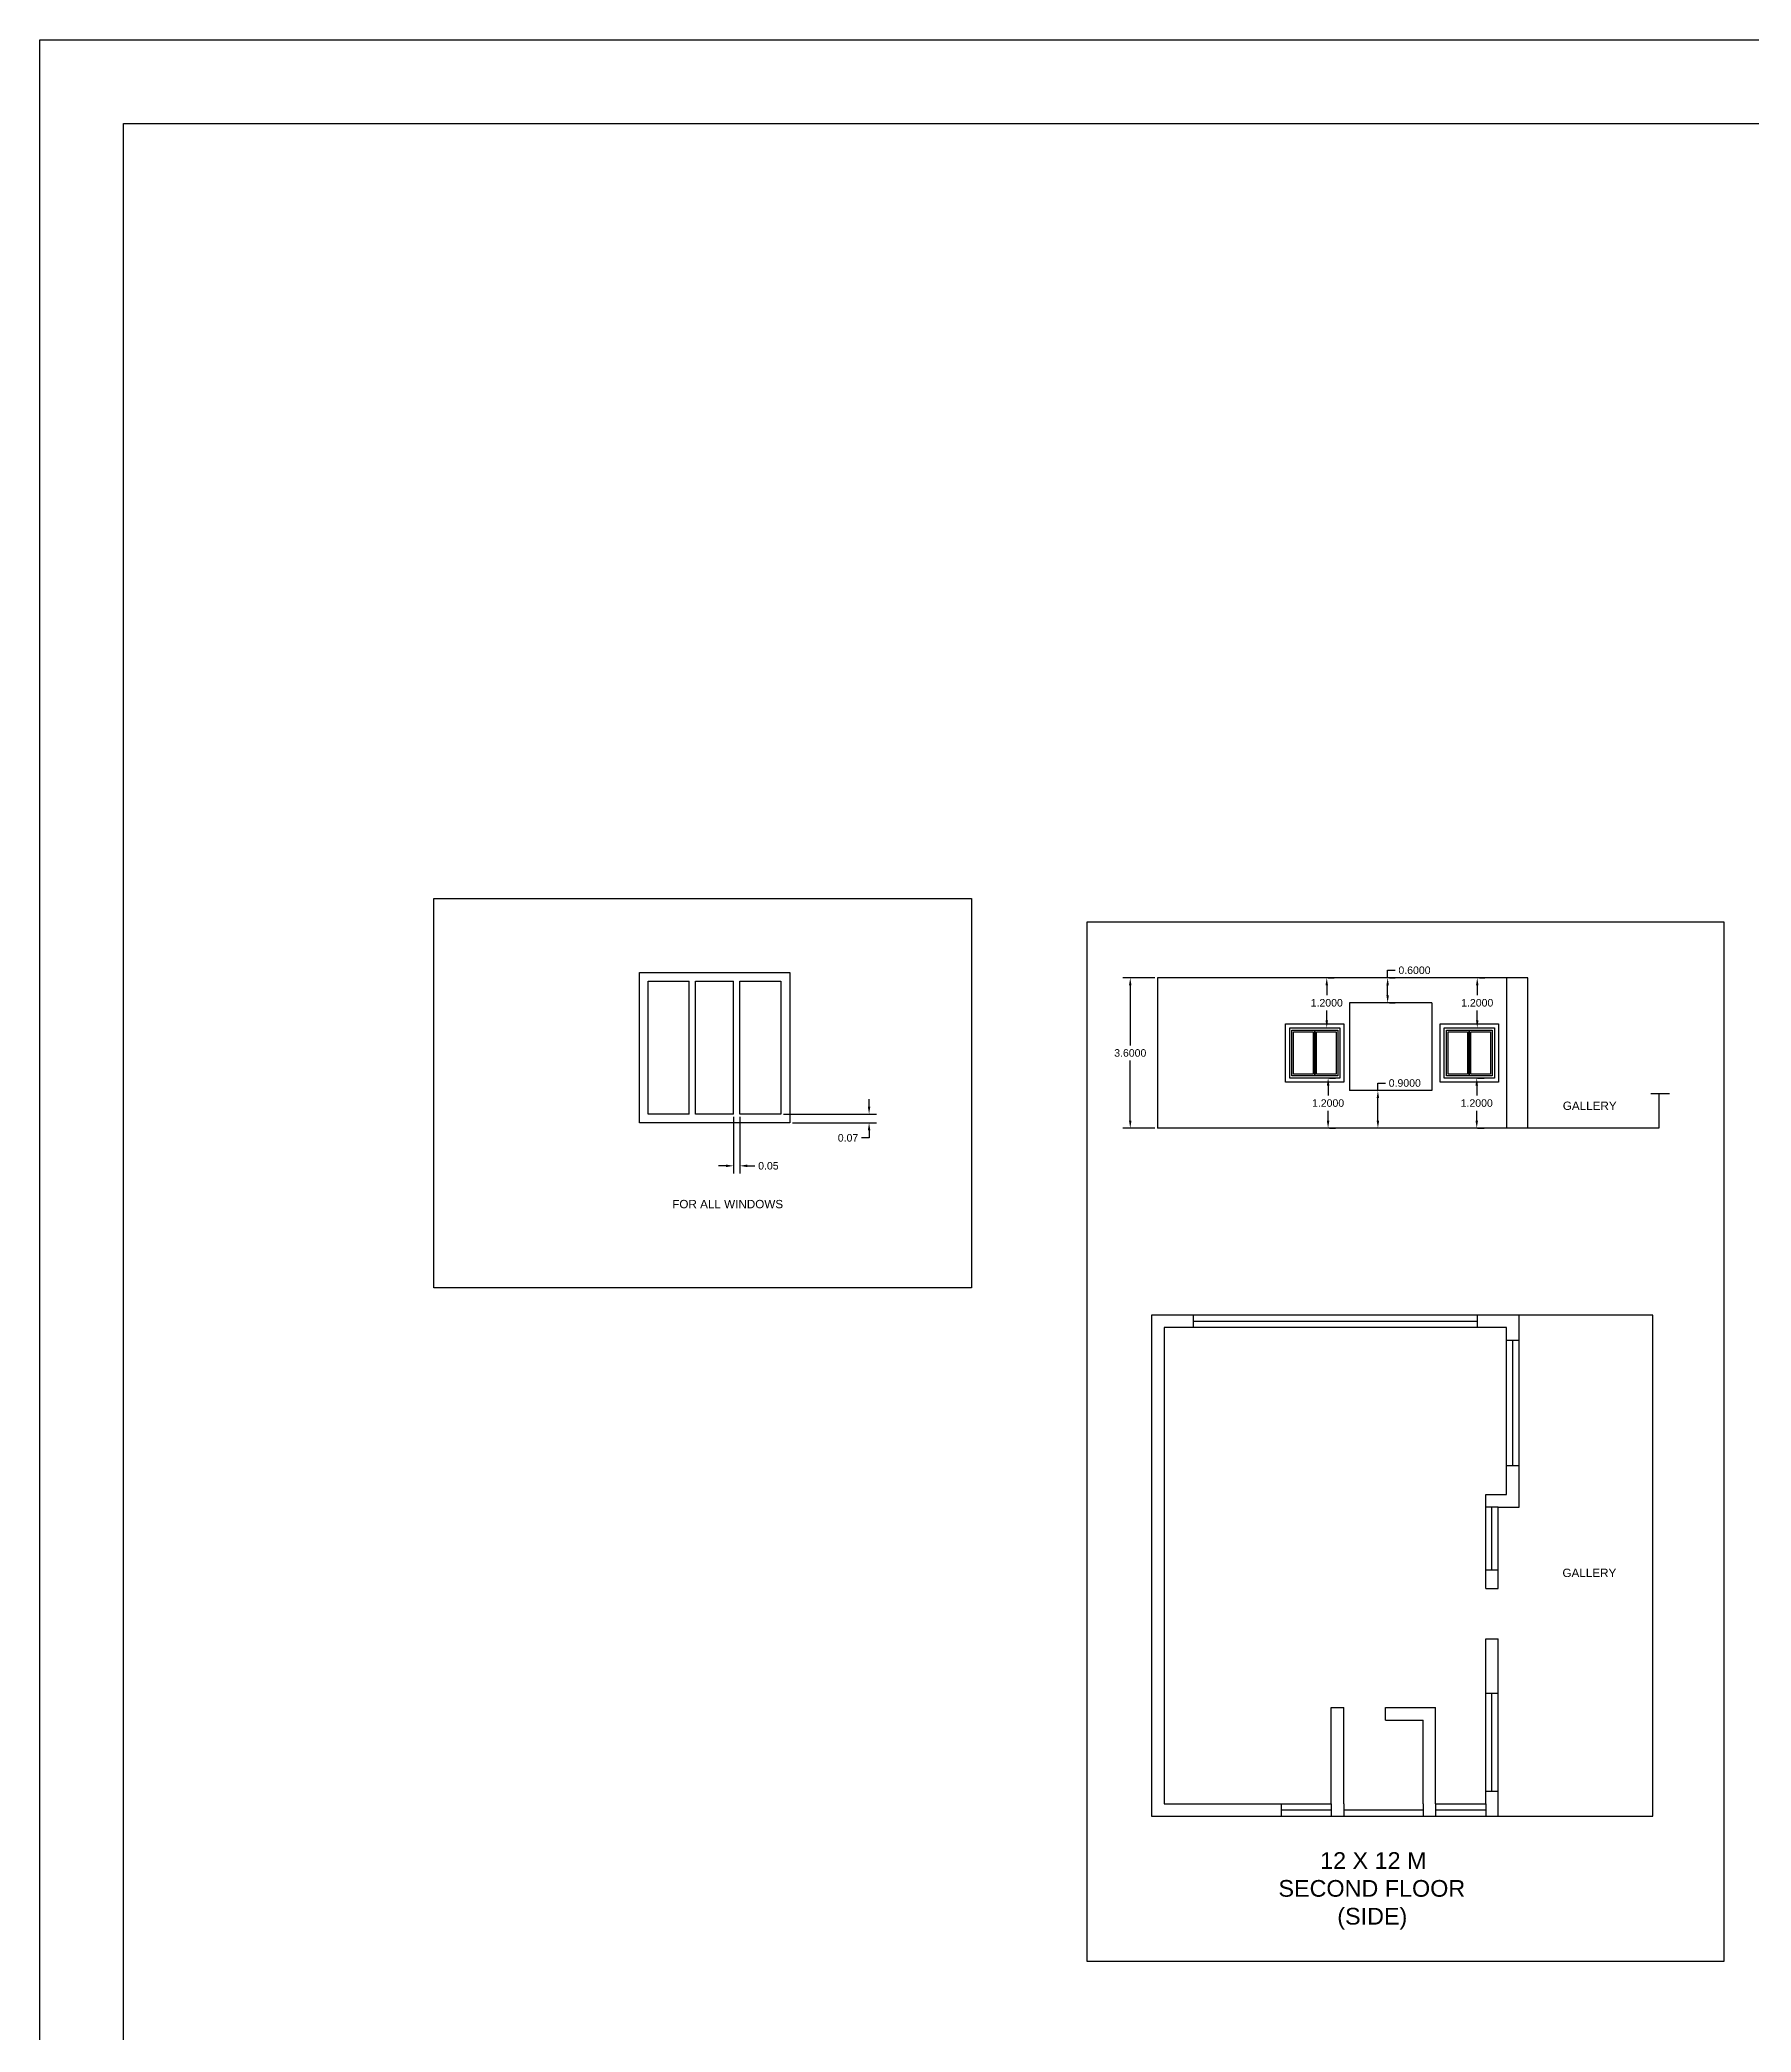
# Model space of a CAD drawing. Header units: millimetres. Extents: x 3147 to 3559, y 1951 to 2086.
# Drawn here: x 3318.9 to 3359.87, y 2038.38 to 2086.08 of the extents above; entities that cross this region are included whole.
import ezdxf

# ---------------------------------------------------------------- set-up
doc = ezdxf.new("R2010")
doc.units = ezdxf.units.MM
doc.layers.get('Defpoints').update_dxf_attribs({"color": 1})
doc.styles.get("Standard").update_dxf_attribs({"font": 'arial.ttf'})
doc.dimstyles.get("Standard").update_dxf_attribs({"dimtxt": 0.18, "dimasz": 0.18, "dimexe": 0.18, "dimexo": 0.0625, "dimgap": 0.09, "dimtad": 0, "dimtih": 1, "dimtoh": 1, "dimdec": 4, "dimzin": 0, "dimdsep": 46, "dimtxsty": 'Standard', "dimcen": 0.09, "dimadec": 0, "dimazin": 0, "dimtfac": 1, "dimtdec": 4, "dimtofl": 0, "dimtmove": 0, "dimatfit": 3, "dimfxl": 1, "dimtolj": 1, "dimtzin": 0, "dimarcsym": 0})

# ---------------------------------------------------------------- blocks, each defined once
blk = doc.blocks.new('*D85')
at = {"color": 0, "lineweight": -2, "transparency": 16777216}
for p, q in [((3338.752, 2060.541), (3338.752, 2060.721)), ((3336.705, 2060.361), (3338.932, 2060.361)), ((3336.915, 2060.151), (3338.932, 2060.151)), ((3338.752, 2059.791), (3338.572, 2059.791)), ((3338.752, 2059.971), (3338.752, 2059.791))]:
    blk.add_line(p, q, dxfattribs=at)
at = {"color": 0, "transparency": 16777216}
for points in [[(3338.722, 2060.541), (3338.782, 2060.541), (3338.752, 2060.361)], [(3338.722, 2059.971), (3338.782, 2059.971), (3338.752, 2060.151)]]:
    blk.add_solid(points, dxfattribs=at)
at = {"layer": 'Defpoints', "color": 0, "transparency": 16777216}
for p in [(3336.643, 2060.361), (3336.853, 2060.151), (3338.752, 2060.151)]:
    blk.add_point(p, dxfattribs=at)
at = {"color": 0, "transparency": 16777216, "insert": (3338.248, 2059.791), "char_height": 0.18, "attachment_point": 5}
blk.add_mtext('\\A1;0.07', dxfattribs=at)
blk = doc.blocks.new('*D86')
at = {"color": 0, "lineweight": -2, "transparency": 16777216}
for p, q in [((3335.508, 2060.299), (3335.508, 2058.942)), ((3335.658, 2060.299), (3335.658, 2058.942)), ((3335.328, 2059.122), (3335.148, 2059.122)), ((3335.838, 2059.122), (3336.018, 2059.122))]:
    blk.add_line(p, q, dxfattribs=at)
at = {"color": 0, "transparency": 16777216}
for points in [[(3335.328, 2059.152), (3335.328, 2059.092), (3335.508, 2059.122)], [(3335.838, 2059.152), (3335.838, 2059.092), (3335.658, 2059.122)]]:
    blk.add_solid(points, dxfattribs=at)
at = {"layer": 'Defpoints', "color": 0, "transparency": 16777216}
for p in [(3335.508, 2060.361), (3335.658, 2060.361), (3335.658, 2059.122)]:
    blk.add_point(p, dxfattribs=at)
at = {"color": 0, "transparency": 16777216, "insert": (3336.342, 2059.122), "char_height": 0.18, "attachment_point": 5}
blk.add_mtext('\\A1;0.05', dxfattribs=at)
blk = doc.blocks.new('*D73')
at = {"color": 0, "lineweight": -2, "transparency": 16777216}
for p, q in [((3353.314, 2061.224), (3353.478, 2061.224)), ((3353.298, 2061.044), (3353.298, 2060.806)), ((3353.298, 2060.204), (3353.298, 2060.442)), ((3353.314, 2060.024), (3353.478, 2060.024))]:
    blk.add_line(p, q, dxfattribs=at)
at = {"color": 0, "transparency": 16777216}
for points in [[(3353.268, 2061.044), (3353.328, 2061.044), (3353.298, 2061.224)], [(3353.268, 2060.204), (3353.328, 2060.204), (3353.298, 2060.024)]]:
    blk.add_solid(points, dxfattribs=at)
at = {"layer": 'Defpoints', "color": 0, "transparency": 16777216}
for p in [(3353.251, 2061.224), (3353.251, 2060.024), (3353.298, 2060.024)]:
    blk.add_point(p, dxfattribs=at)
at = {"color": 0, "transparency": 16777216, "insert": (3353.298, 2060.624), "char_height": 0.18, "attachment_point": 5}
blk.add_mtext('\\A1;1.2000', dxfattribs=at)
blk = doc.blocks.new('*D74')
at = {"color": 0, "lineweight": -2, "transparency": 16777216}
for p, q in [((3353.361, 2063.624), (3353.49, 2063.624)), ((3353.31, 2063.444), (3353.31, 2063.206)), ((3353.31, 2062.604), (3353.31, 2062.842)), ((3353.361, 2062.424), (3353.49, 2062.424))]:
    blk.add_line(p, q, dxfattribs=at)
at = {"color": 0, "transparency": 16777216}
for points in [[(3353.28, 2063.444), (3353.34, 2063.444), (3353.31, 2063.624)], [(3353.28, 2062.604), (3353.34, 2062.604), (3353.31, 2062.424)]]:
    blk.add_solid(points, dxfattribs=at)
at = {"layer": 'Defpoints', "color": 0, "transparency": 16777216}
for p in [(3353.298, 2063.624), (3353.31, 2063.624), (3353.298, 2062.424)]:
    blk.add_point(p, dxfattribs=at)
at = {"color": 0, "transparency": 16777216, "insert": (3353.31, 2063.024), "char_height": 0.18, "attachment_point": 5}
blk.add_mtext('\\A1;1.2000', dxfattribs=at)
blk = doc.blocks.new('*D75')
at = {"color": 0, "lineweight": -2, "transparency": 16777216}
for p, q in [((3349.743, 2063.624), (3349.888, 2063.624)), ((3349.708, 2063.444), (3349.708, 2063.206)), ((3349.708, 2062.604), (3349.708, 2062.842)), ((3349.743, 2062.424), (3349.888, 2062.424))]:
    blk.add_line(p, q, dxfattribs=at)
at = {"color": 0, "transparency": 16777216}
for points in [[(3349.678, 2063.444), (3349.738, 2063.444), (3349.708, 2063.624)], [(3349.678, 2062.604), (3349.738, 2062.604), (3349.708, 2062.424)]]:
    blk.add_solid(points, dxfattribs=at)
at = {"layer": 'Defpoints', "color": 0, "transparency": 16777216}
for p in [(3349.681, 2063.624), (3349.708, 2063.624), (3349.681, 2062.424)]:
    blk.add_point(p, dxfattribs=at)
at = {"color": 0, "transparency": 16777216, "insert": (3349.708, 2063.024), "char_height": 0.18, "attachment_point": 5}
blk.add_mtext('\\A1;1.2000', dxfattribs=at)
blk = doc.blocks.new('*D76')
at = {"color": 0, "lineweight": -2, "transparency": 16777216}
for p, q in [((3349.77, 2061.224), (3349.92, 2061.224)), ((3349.74, 2061.044), (3349.74, 2060.806)), ((3349.74, 2060.204), (3349.74, 2060.442)), ((3349.77, 2060.024), (3349.92, 2060.024))]:
    blk.add_line(p, q, dxfattribs=at)
at = {"color": 0, "transparency": 16777216}
for points in [[(3349.71, 2061.044), (3349.77, 2061.044), (3349.74, 2061.224)], [(3349.71, 2060.204), (3349.77, 2060.204), (3349.74, 2060.024)]]:
    blk.add_solid(points, dxfattribs=at)
at = {"layer": 'Defpoints', "color": 0, "transparency": 16777216}
for p in [(3349.708, 2061.224), (3349.708, 2060.024), (3349.74, 2060.024)]:
    blk.add_point(p, dxfattribs=at)
at = {"color": 0, "transparency": 16777216, "insert": (3349.74, 2060.624), "char_height": 0.18, "attachment_point": 5}
blk.add_mtext('\\A1;1.2000', dxfattribs=at)
blk = doc.blocks.new('*D77')
at = {"color": 0, "lineweight": -2, "transparency": 16777216}
for p, q in [((3350.932, 2060.924), (3350.932, 2061.104)), ((3350.932, 2061.104), (3351.112, 2061.104)), ((3351.422, 2060.924), (3350.752, 2060.924)), ((3350.932, 2060.204), (3350.932, 2060.744)), ((3351.422, 2060.024), (3350.752, 2060.024))]:
    blk.add_line(p, q, dxfattribs=at)
at = {"color": 0, "transparency": 16777216}
for points in [[(3350.902, 2060.744), (3350.962, 2060.744), (3350.932, 2060.924)], [(3350.902, 2060.204), (3350.962, 2060.204), (3350.932, 2060.024)]]:
    blk.add_solid(points, dxfattribs=at)
at = {"layer": 'Defpoints', "color": 0, "transparency": 16777216}
for p in [(3350.932, 2060.924), (3351.485, 2060.924), (3351.485, 2060.024)]:
    blk.add_point(p, dxfattribs=at)
at = {"color": 0, "transparency": 16777216, "insert": (3351.576, 2061.104), "char_height": 0.18, "attachment_point": 5}
blk.add_mtext('\\A1;0.9000', dxfattribs=at)
blk = doc.blocks.new('*D78')
at = {"color": 0, "lineweight": -2, "transparency": 16777216}
for p, q in [((3351.165, 2063.624), (3351.165, 2063.804)), ((3351.165, 2063.804), (3351.345, 2063.804)), ((3351.206, 2063.624), (3351.345, 2063.624)), ((3351.165, 2063.204), (3351.165, 2063.444)), ((3351.206, 2063.024), (3351.345, 2063.024))]:
    blk.add_line(p, q, dxfattribs=at)
at = {"color": 0, "transparency": 16777216}
for points in [[(3351.135, 2063.444), (3351.195, 2063.444), (3351.165, 2063.624)], [(3351.135, 2063.204), (3351.195, 2063.204), (3351.165, 2063.024)]]:
    blk.add_solid(points, dxfattribs=at)
at = {"layer": 'Defpoints', "color": 0, "transparency": 16777216}
for p in [(3351.143, 2063.624), (3351.165, 2063.624), (3351.143, 2063.024)]:
    blk.add_point(p, dxfattribs=at)
at = {"color": 0, "transparency": 16777216, "insert": (3351.808, 2063.804), "char_height": 0.18, "attachment_point": 5}
blk.add_mtext('\\A1;0.6000', dxfattribs=at)
blk = doc.blocks.new('*D79')
at = {"color": 0, "lineweight": -2, "transparency": 16777216}
for p, q in [((3345.591, 2063.624), (3344.824, 2063.624)), ((3345.004, 2063.444), (3345.004, 2062.006)), ((3345.004, 2060.204), (3345.004, 2061.642)), ((3345.591, 2060.024), (3344.824, 2060.024))]:
    blk.add_line(p, q, dxfattribs=at)
at = {"color": 0, "transparency": 16777216}
for points in [[(3344.974, 2063.444), (3345.034, 2063.444), (3345.004, 2063.624)], [(3344.974, 2060.204), (3345.034, 2060.204), (3345.004, 2060.024)]]:
    blk.add_solid(points, dxfattribs=at)
at = {"layer": 'Defpoints', "color": 0, "transparency": 16777216}
for p in [(3345.004, 2063.624), (3345.654, 2063.624), (3345.654, 2060.024)]:
    blk.add_point(p, dxfattribs=at)
at = {"color": 0, "transparency": 16777216, "insert": (3345.004, 2061.824), "char_height": 0.18, "attachment_point": 5}
blk.add_mtext('\\A1;3.6000', dxfattribs=at)

msp = doc.modelspace()

# ---------------------------------------------------------------- linework, layer by layer
for p, q in [((3333.46255, 2060.36111), (3333.46255, 2063.54111)), ((3333.46255, 2063.54111), (3334.44755, 2063.54111)), ((3334.44755, 2060.36111), (3334.44755, 2063.54111)), ((3334.59755, 2063.54111), (3335.50755, 2063.54111)), ((3334.59755, 2060.36111), (3334.59755, 2063.54111)), ((3335.50755, 2060.36111), (3335.50755, 2063.54111)), ((3335.65755, 2063.54111), (3336.64255, 2063.54111)), ((3335.65755, 2060.36111), (3335.65755, 2063.54111)), ((3336.64255, 2063.54111), (3336.64255, 2060.36111)), ((3345.65387, 2063.62366), (3345.65387, 2060.02366)), ((3354.52035, 2063.62366), (3345.65387, 2063.62366)), ((3354.02035, 2060.02366), (3354.02035, 2063.62366)), ((3354.52035, 2060.02366), (3354.52035, 2063.62366)), ((3352.22035, 2063.02366), (3350.25387, 2063.02366)), ((3350.25387, 2063.02366), (3350.25387, 2060.92366)), ((3352.22035, 2063.02366), (3352.22035, 2060.92366)), ((3352.22035, 2060.92366), (3350.25387, 2060.92366)), ((3357.46873, 2060.85395), (3357.91137, 2060.85395)), ((3357.65387, 2060.86218), (3357.65387, 2060.02366)), ((3334.44755, 2060.36111), (3333.46255, 2060.36111)), ((3335.50755, 2060.36111), (3334.59755, 2060.36111)), ((3336.64255, 2060.36111), (3335.65755, 2060.36111)), ((3357.65387, 2060.02366), (3345.65387, 2060.02366)), ((3357.51304, 2055.54988), (3345.51304, 2055.54988)), ((3345.51304, 2055.54988), (3345.51304, 2043.54988)), ((3346.51304, 2055.54988), (3346.51304, 2055.24988)), ((3346.51304, 2055.39988), (3353.31304, 2055.39988)), ((3353.31304, 2055.24988), (3353.31304, 2055.54988)), ((3354.31304, 2050.94988), (3354.31304, 2055.54988)), ((3357.51304, 2043.54988), (3357.51304, 2055.54988)), ((3345.81304, 2055.24988), (3345.81304, 2043.84988)), ((3354.01304, 2051.24988), (3354.01304, 2055.24988)), ((3354.01304, 2054.94988), (3354.31304, 2054.94988)), ((3354.16304, 2051.94988), (3354.16304, 2054.94988)), ((3354.01304, 2051.94988), (3354.31304, 2051.94988)), ((3353.51304, 2048.99988), (3353.51304, 2051.24988)), ((3353.51304, 2051.24988), (3354.01304, 2051.24988)), ((3353.81304, 2050.94988), (3353.51304, 2050.94988)), ((3353.66304, 2049.44988), (3353.66304, 2050.94988)), ((3353.81304, 2048.99988), (3353.81304, 2050.94988)), ((3353.81304, 2050.94988), (3354.31304, 2050.94988)), ((3353.81304, 2050.94988), (3354.31304, 2050.94988)), ((3353.51304, 2049.44988), (3353.81304, 2049.44988)), ((3353.51304, 2048.99988), (3353.81304, 2048.99988)), ((3353.51304, 2043.84988), (3353.51304, 2047.79988)), ((3353.51304, 2047.79988), (3353.81304, 2047.79988)), ((3353.81304, 2043.54988), (3353.81304, 2047.79988)), ((3353.51304, 2046.49988), (3353.81304, 2046.49988)), ((3353.66304, 2044.14988), (3353.66304, 2046.49988)), ((3349.81304, 2043.84988), (3349.81304, 2046.14988)), ((3349.81304, 2046.14988), (3350.11304, 2046.14988)), ((3350.11304, 2045.84988), (3350.11304, 2046.14988)), ((3350.11304, 2043.84988), (3350.11304, 2045.84988)), ((3351.11304, 2046.14988), (3352.31304, 2046.14988)), ((3351.11304, 2045.84988), (3351.11304, 2046.14988)), ((3351.11304, 2045.84988), (3352.01304, 2045.84988)), ((3352.01304, 2043.84988), (3352.01304, 2045.84988)), ((3352.31304, 2043.84988), (3352.31304, 2046.14988)), ((3353.51304, 2044.14988), (3353.81304, 2044.14988)), ((3345.51304, 2043.54988), (3357.51304, 2043.54988)), ((3345.81304, 2043.84988), (3349.81304, 2043.84988)), ((3345.81304, 2043.84988), (3349.81304, 2043.84988)), ((3348.61304, 2043.84988), (3348.61304, 2043.54988)), ((3348.61304, 2043.69988), (3349.81304, 2043.69988)), ((3349.81304, 2043.84988), (3349.81304, 2043.54988)), ((3350.11304, 2043.84988), (3350.11304, 2043.54988)), ((3350.11304, 2043.69988), (3352.01304, 2043.69988)), ((3352.01304, 2043.84988), (3352.01304, 2043.54988)), ((3352.31304, 2043.84988), (3353.51304, 2043.84988)), ((3352.31304, 2043.84988), (3352.31304, 2043.54988)), ((3352.31304, 2043.69988), (3353.51304, 2043.69988)), ((3353.51304, 2043.84988), (3353.51304, 2043.54988))]:
    msp.add_line(p, q)
for points in [[(3318.90235, 2086.07998), (3443.06245, 2086.07998), (3443.06245, 1994.15057), (3318.90235, 1994.15057)], [(3320.90235, 2084.07998), (3441.06245, 2084.07998), (3441.06245, 1996.15057), (3320.90235, 1996.15057)], [(3328.33469, 2065.52509), (3341.2036, 2065.52509), (3341.2036, 2056.19876), (3328.33469, 2056.19876)], [(3343.97565, 2064.96637), (3359.21202, 2064.96637), (3359.21202, 2040.06956), (3343.97565, 2040.06956)], [(3333.25255, 2060.15111), (3333.25255, 2063.75111), (3336.85255, 2063.75111), (3336.85255, 2060.15111)], [(3348.72035, 2062.52366), (3350.12035, 2062.52366), (3350.12035, 2061.12366), (3348.72035, 2061.12366)], [(3352.42035, 2062.52366), (3353.82035, 2062.52366), (3353.82035, 2061.12366), (3352.42035, 2061.12366)], [(3348.82035, 2062.42366), (3350.02035, 2062.42366), (3350.02035, 2061.22366), (3348.82035, 2061.22366)], [(3348.87035, 2062.37366), (3349.97035, 2062.37366), (3349.97035, 2061.27366), (3348.87035, 2061.27366)], [(3348.87035, 2062.37366), (3349.42035, 2062.37366), (3349.42035, 2061.27366), (3348.87035, 2061.27366)], [(3348.91035, 2062.33366), (3349.38035, 2062.33366), (3349.38035, 2061.31366), (3348.91035, 2061.31366)], [(3349.42035, 2062.37366), (3349.97035, 2062.37366), (3349.97035, 2061.27366), (3349.42035, 2061.27366)], [(3349.46035, 2062.33366), (3349.93035, 2062.33366), (3349.93035, 2061.31366), (3349.46035, 2061.31366)], [(3352.52035, 2062.42366), (3353.72035, 2062.42366), (3353.72035, 2061.22366), (3352.52035, 2061.22366)], [(3352.57035, 2062.37366), (3353.67035, 2062.37366), (3353.67035, 2061.27366), (3352.57035, 2061.27366)], [(3352.57035, 2062.37366), (3353.12035, 2062.37366), (3353.12035, 2061.27366), (3352.57035, 2061.27366)], [(3352.61035, 2062.33366), (3353.08035, 2062.33366), (3353.08035, 2061.31366), (3352.61035, 2061.31366)], [(3353.12035, 2062.37366), (3353.67035, 2062.37366), (3353.67035, 2061.27366), (3353.12035, 2061.27366)], [(3353.16035, 2062.33366), (3353.63035, 2062.33366), (3353.63035, 2061.31366), (3353.16035, 2061.31366)]]:
    msp.add_lwpolyline(points, close=True)
msp.add_lwpolyline([(3354.01304, 2055.24988), (3345.81304, 2055.24988)])

# ---------------------------------------------------------------- texts
at = {"attachment_point": 1}
for s, width, insert, char_height in [('GALLERY', 3.5490975, (3355.35809, 2060.65982), 0.2), ('FOR ALL WINDOWS', 4.1899475, (3334.04031, 2058.3061), 0.2), ('GALLERY', 3.5490975, (3355.34985, 2049.47676), 0.2), ('\\pi1.49535;12 X 12 M\\P\\pi0.49794;SECOND FLOOR\\P\\pi1.90613;(SIDE)', 5.4346256, (3348.05342, 2042.68968), 0.4)]:
    msp.add_mtext_dynamic_manual_height_columns(s, width=width, gutter_width=1, heights=[0], dxfattribs=dict(at, insert=insert, char_height=char_height))

# ---------------------------------------------------------------- dimensions: what is measured, and where the dimension line sits
for base, p1, p2, picture, middle in [((3345.00388, 2063.62366), (3345.65387, 2060.02366), (3345.65387, 2063.62366), '*D79', (3345.00388, 2061.82366)), ((3349.70764, 2063.62366), (3349.68058, 2062.42366), (3349.68058, 2063.62366), '*D75', (3349.70764, 2063.02366)), ((3351.16501, 2063.62366), (3351.14322, 2063.02366), (3351.14322, 2063.62366), '*D78', (3351.80833, 2063.80366)), ((3353.3101, 2063.62366), (3353.29815, 2062.42366), (3353.29815, 2063.62366), '*D74', (3353.3101, 2063.02366)), ((3349.73997, 2060.02366), (3349.70764, 2061.22366), (3349.70764, 2060.02366), '*D76', (3349.73997, 2060.62366)), ((3350.9325, 2060.92366), (3351.48463, 2060.02366), (3351.48463, 2060.92366), '*D77', (3351.57582, 2061.10366)), ((3353.29815, 2060.02366), (3353.25105, 2061.22366), (3353.25105, 2060.02366), '*D73', (3353.29815, 2060.62366))]:
    dim = msp.add_linear_dim(base=base, p1=p1, p2=p2, angle=90, dimstyle='Standard')
    dim.commit()
    dim.dimension.update_dxf_attribs({"geometry": picture, "text_midpoint": middle})
dim = msp.add_linear_dim(base=(3338.75162, 2060.15111), p1=(3336.64255, 2060.36111), p2=(3336.85255, 2060.15111), angle=90, text='0.07', dimstyle='Standard', override={"dimlfac": 0.2})
dim.commit()
dim.dimension.update_dxf_attribs({"geometry": '*D85', "text_midpoint": (3338.24784, 2059.79111)})
dim = msp.add_linear_dim(base=(3335.65755, 2059.12248), p1=(3335.50755, 2060.36111), p2=(3335.65755, 2060.36111), text='0.05', dimstyle='Standard', override={"dimlfac": 0.2})
dim.commit()
dim.dimension.update_dxf_attribs({"geometry": '*D86', "text_midpoint": (3336.342, 2059.12248)})

doc.saveas('drawing.dxf')
